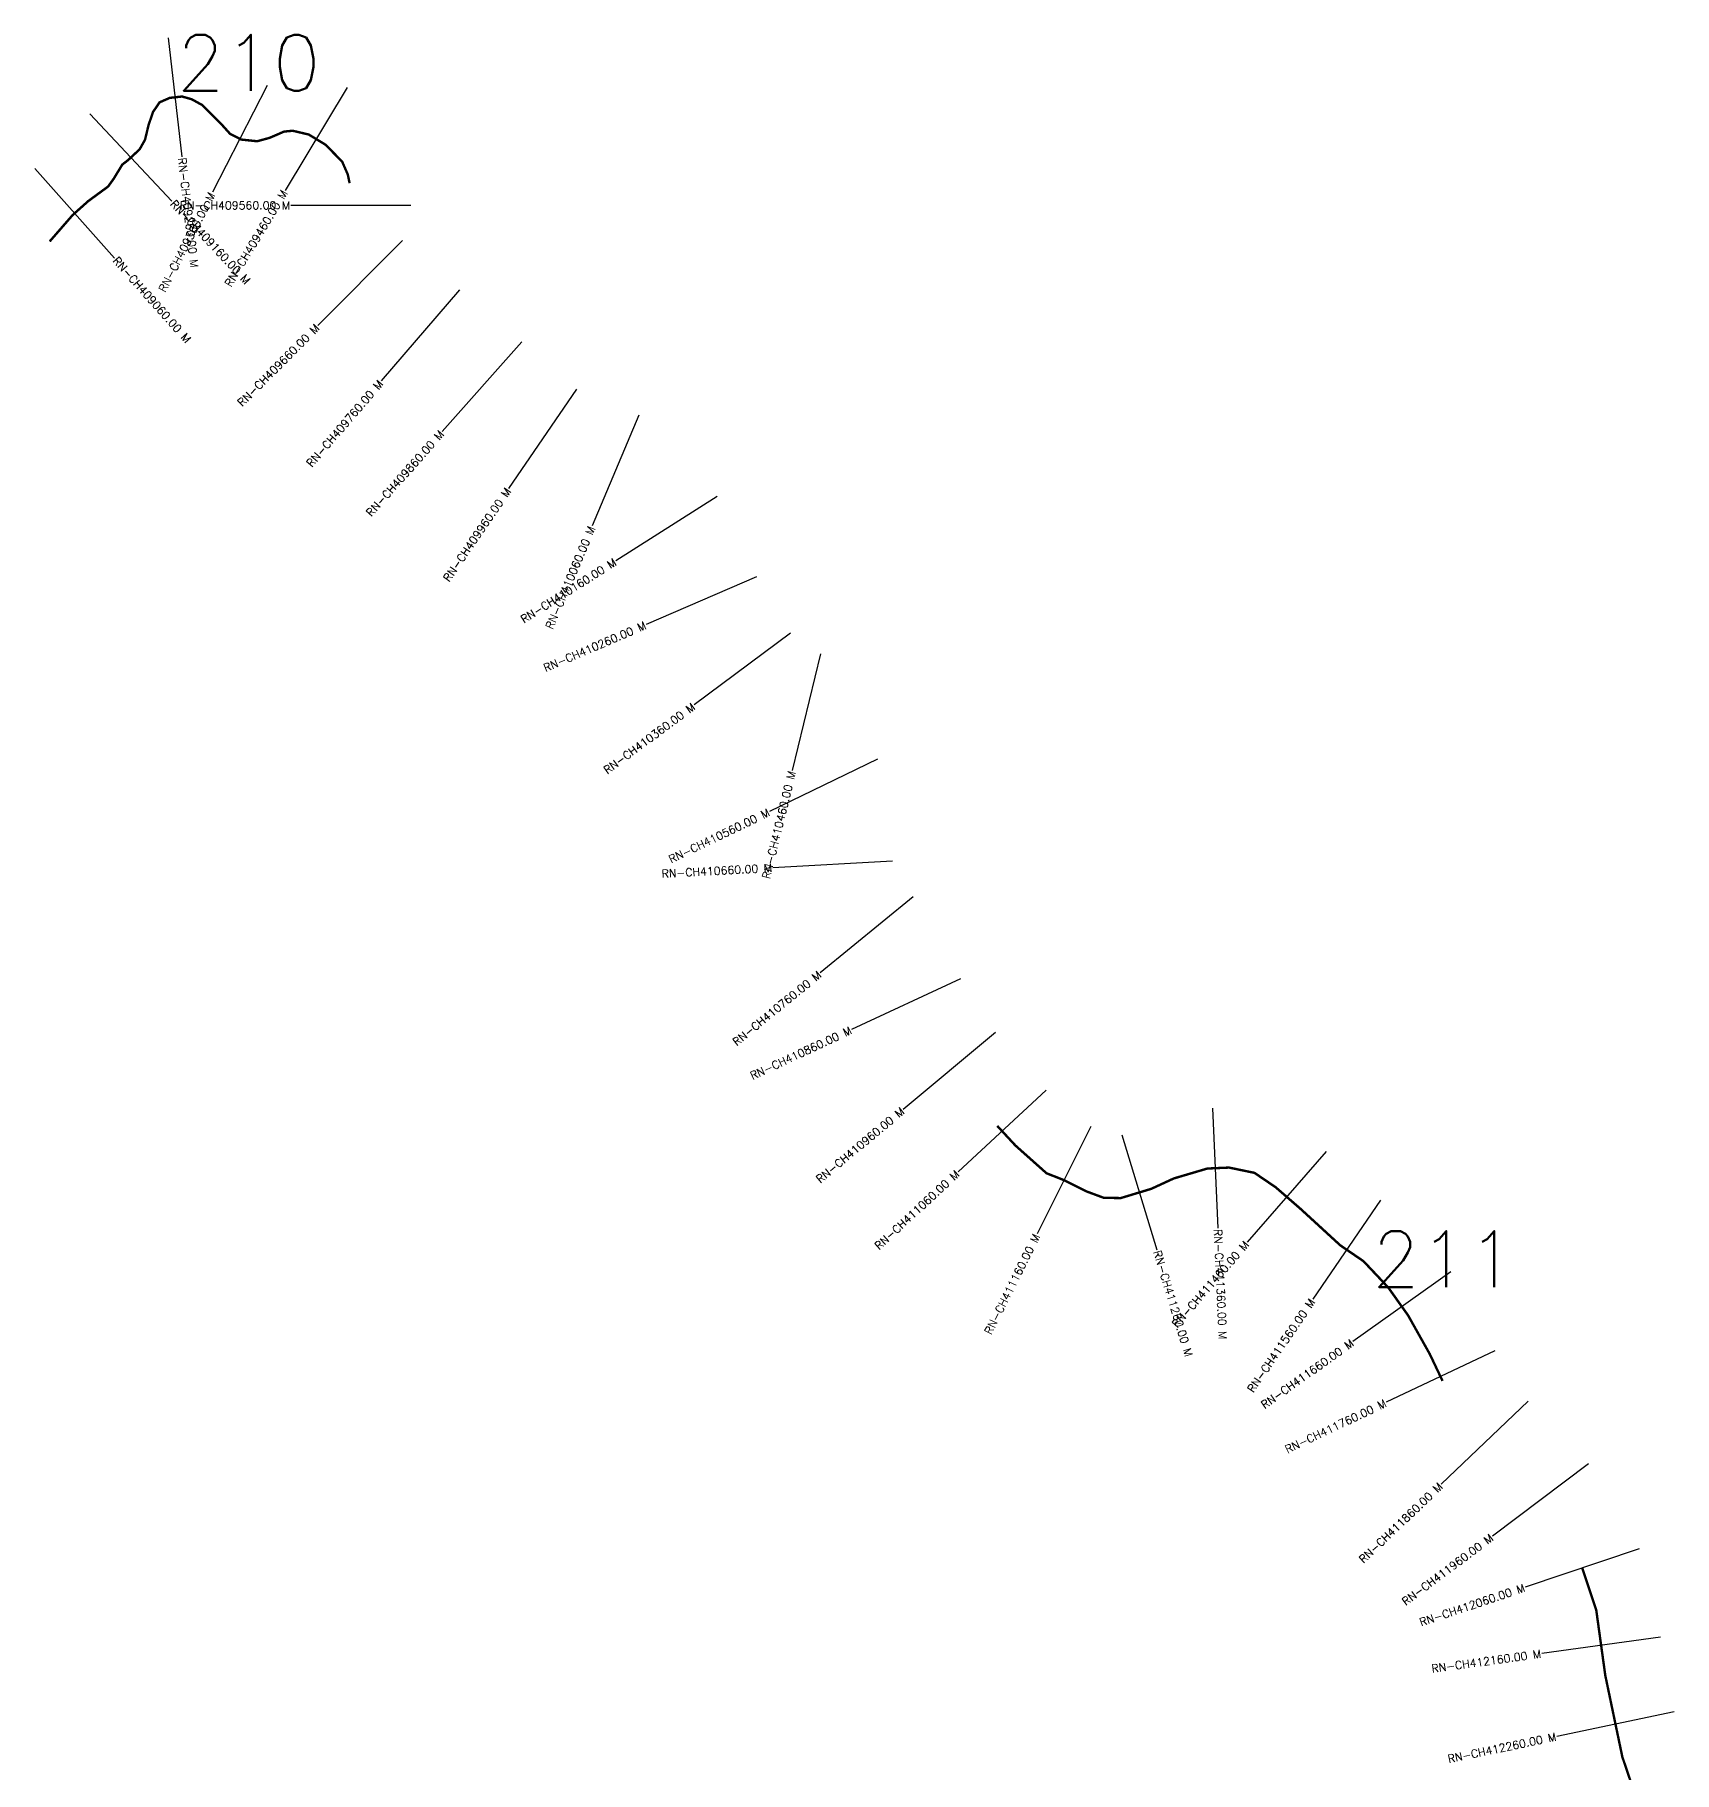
# Model space of a CAD drawing. Header units: metres. Extents: x 303225 to 310226, y 1933132 to 1940748.
# Drawn here: x 304566 to 306615, y 1937157 to 1939328 of the extents above; entities that cross this region are included whole.
import ezdxf
from ezdxf.enums import TextEntityAlignment as Align

# ---------------------------------------------------------------- set-up
doc = ezdxf.new("R2010")
doc.units = ezdxf.units.M
for name, color, linetype in [('CS', 134, 'Continuous'), ('CSMark', 6, 'Continuous'), ('NATURALLY PROTECTED', 3, 'Continuous')]:
    doc.layers.add(name, color=color, linetype=linetype)
doc.styles.get("Standard").update_dxf_attribs({"font": 'simplex.shx'})

msp = doc.modelspace()

# ---------------------------------------------------------------- linework, layer by layer
at = {"layer": 'CS'}
for p, q in [((304733.3, 1939324.2), (304750.3, 1939175.2)), ((304733.3, 1939324.2), (304750.3, 1939175.2)), ((304856.8, 1939264.6), (304788.4, 1939131.1)), ((304856.8, 1939264.6), (304788.4, 1939131.1)), ((304956.7, 1939261.9), (304879.2, 1939133.4)), ((304956.7, 1939261.9), (304879.2, 1939133.4)), ((304635.1, 1939229.1), (304737.9, 1939119.8)), ((304635.1, 1939229.1), (304737.9, 1939119.8)), ((304566.5, 1939160.9), (304666.3, 1939048.9)), ((304566.5, 1939160.9), (304666.3, 1939048.9)), ((305036.5, 1939114.7), (304886.5, 1939114.7)), ((305036.5, 1939114.7), (304886.5, 1939114.7)), ((305026.1, 1939071), (304920.3, 1938964.6)), ((305026.1, 1939071), (304920.3, 1938964.6)), ((305097.4, 1939009), (304999.5, 1938895.3)), ((305097.4, 1939009), (304999.5, 1938895.3)), ((305175.2, 1938944.4), (305075.6, 1938832.3)), ((305175.2, 1938944.4), (305075.6, 1938832.3)), ((305243.3, 1938884.9), (305158.6, 1938761.1)), ((305243.3, 1938884.9), (305158.6, 1938761.1)), ((305321.3, 1938852.4), (305263, 1938714.2)), ((305321.3, 1938852.4), (305263, 1938714.2)), ((305419.3, 1938750.8), (305292.5, 1938670.6)), ((305419.3, 1938750.8), (305292.5, 1938670.6)), ((305468.3, 1938650.5), (305330.5, 1938591.1)), ((305468.3, 1938650.5), (305330.5, 1938591.1)), ((305511, 1938580.1), (305390.6, 1938490.6)), ((305511, 1938580.1), (305390.6, 1938490.6)), ((305548.4, 1938554.5), (305512.9, 1938408.7)), ((305548.4, 1938554.5), (305512.9, 1938408.7)), ((305619.7, 1938422.8), (305484.7, 1938357.5)), ((305619.7, 1938422.8), (305484.7, 1938357.5)), ((305638.4, 1938295.2), (305488.6, 1938287.1)), ((305638.4, 1938295.2), (305488.6, 1938287.1)), ((305664, 1938250.9), (305548, 1938155.9)), ((305664, 1938250.9), (305548, 1938155.9)), ((305723.2, 1938148.5), (305587.2, 1938085.2)), ((305723.2, 1938148.5), (305587.2, 1938085.2)), ((305766.9, 1938081.4), (305651.7, 1937985.3)), ((305766.9, 1938081.4), (305651.7, 1937985.3)), ((305830.2, 1938009.1), (305720.2, 1937907.2)), ((305830.2, 1938009.1), (305720.2, 1937907.2)), ((306038, 1937986.8), (306044.8, 1937836.9)), ((306038, 1937986.8), (306044.8, 1937836.9)), ((305885.9, 1937964), (305819, 1937829.7)), ((305885.9, 1937964), (305819, 1937829.7)), ((305924.9, 1937953.3), (305968.5, 1937809.8)), ((305924.9, 1937953.3), (305968.5, 1937809.8)), ((306180, 1937932.7), (306081.5, 1937819.6)), ((306180, 1937932.7), (306081.5, 1937819.6)), ((306247.9, 1937872), (306163.4, 1937748.1)), ((306247.9, 1937872), (306163.4, 1937748.1)), ((306335.8, 1937782.4), (306213.6, 1937695.4)), ((306335.8, 1937782.4), (306213.6, 1937695.4)), ((306390.7, 1937683.6), (306255.2, 1937619.3)), ((306390.7, 1937683.6), (306255.2, 1937619.3)), ((306432.4, 1937620.7), (306324, 1937517.1)), ((306432.4, 1937620.7), (306324, 1937517.1)), ((306507.8, 1937542.3), (306387.8, 1937452.3)), ((306507.8, 1937542.3), (306387.8, 1937452.3)), ((306571.1, 1937436.2), (306428.9, 1937388.5)), ((306571.1, 1937436.2), (306428.9, 1937388.5)), ((306598, 1937325.9), (306449.5, 1937305.4)), ((306598, 1937325.9), (306449.5, 1937305.4)), ((306615.1, 1937232.7), (306468.3, 1937202)), ((306615.1, 1937232.7), (306468.3, 1937202))]:
    msp.add_line(p, q, dxfattribs=at)
at = {"layer": 'NATURALLY PROTECTED', "const_width": 3, "flags": 128}
for points in [[(304585, 1939069.8), (304585.7, 1939070.3), (304614, 1939102.8), (304633.4, 1939120.1), (304658.1, 1939138.2), (304665.3, 1939148.2), (304675.8, 1939165.6), (304683.3, 1939171.4), (304697.6, 1939184.8), (304704.3, 1939196.8), (304708.7, 1939215.2), (304714.3, 1939231.4), (304722.4, 1939243.4), (304735.2, 1939249), (304750.5, 1939250.7), (304762.5, 1939247.3), (304776, 1939239.9), (304798.8, 1939217.1), (304810.5, 1939204.1), (304824.5, 1939196.9), (304844.4, 1939194.8), (304859.8, 1939199), (304878.1, 1939206.9), (304888.8, 1939207.9), (304908.8, 1939203.2), (304929.9, 1939190.4), (304950.6, 1939169.3), (304957.6, 1939153.3), (304959.9, 1939142.4)], [(305769.1, 1937964.7), (305791.9, 1937940.1), (305830.7, 1937905.5), (305851.5, 1937897.3), (305880.1, 1937883), (305902.3, 1937874.8), (305923.5, 1937874.5), (305961.5, 1937886), (305989.7, 1937899), (306031.7, 1937911.4), (306058.7, 1937912.6), (306090.5, 1937906), (306116.9, 1937888.1), (306148, 1937861.1), (306197.7, 1937815.5), (306226.8, 1937795.6), (306257.6, 1937762.9), (306282.5, 1937727.9), (306309.6, 1937679.6), (306325.5, 1937646.1)], [(306500.2, 1937411.8), (306517.6, 1937359.8), (306528.9, 1937278.1), (306550.2, 1937176.3), (306582.1, 1937082.3)]]:
    msp.add_lwpolyline(points, dxfattribs=at)

# ---------------------------------------------------------------- texts
at = {"char_height": 70, "attachment_point": 1}
for s, insert in [('210', (304743.6, 1939327.9)), ('211', (306237.2, 1937833.3))]:
    msp.add_mtext_dynamic_manual_height_columns(s, width=95.172, gutter_width=1, heights=[0], dxfattribs=dict(at, insert=insert))
at = {"layer": 'CSMark'}
for s, rotation, p in [('RN-CH409260.00 M', 276.5087, (304750.4, 1939174.2)), ('RN-CH409260.00 M', 276.5087, (304750.4, 1939174.2)), ('RN-CH409160.00 M', 313.2467, (304738.6, 1939119.1)), ('RN-CH409160.00 M', 313.2467, (304738.6, 1939119.1)), ('RN-CH409060.00 M', 311.7117, (304666.9, 1939048.2)), ('RN-CH409060.00 M', 311.7117, (304666.9, 1939048.2)), ('RN-CH411360.00 M', 272.6006, (306044.8, 1937835.9)), ('RN-CH411360.00 M', 272.6006, (306044.8, 1937835.9)), ('RN-CH411260.00 M', 286.9072, (305968.8, 1937808.8)), ('RN-CH411260.00 M', 286.9072, (305968.8, 1937808.8))]:
    msp.add_text(s, height=10, rotation=rotation, dxfattribs=at).set_placement(p, align=Align.MIDDLE_LEFT)
for s, rotation, p in [('RN-CH409360.00 M', 62.8805, (304788, 1939130.2)), ('RN-CH409360.00 M', 62.8805, (304788, 1939130.2)), ('RN-CH409460.00 M', 58.9128, (304878.7, 1939132.6)), ('RN-CH409460.00 M', 58.9128, (304878.7, 1939132.6)), ('RN-CH409660.00 M', 45.152, (304919.6, 1938963.9)), ('RN-CH409660.00 M', 45.152, (304919.6, 1938963.9)), ('RN-CH409760.00 M', 49.2597, (304998.9, 1938894.5)), ('RN-CH409760.00 M', 49.2597, (304998.9, 1938894.5)), ('RN-CH409860.00 M', 48.4031, (305075, 1938831.5)), ('RN-CH409860.00 M', 48.4031, (305075, 1938831.5)), ('RN-CH409960.00 M', 55.6355, (305158.1, 1938760.3)), ('RN-CH409960.00 M', 55.6355, (305158.1, 1938760.3)), ('RN-CH410060.00 M', 67.1317, (305262.6, 1938713.3)), ('RN-CH410060.00 M', 67.1317, (305262.6, 1938713.3)), ('RN-CH410160.00 M', 32.2915, (305291.7, 1938670.1)), ('RN-CH410160.00 M', 32.2915, (305291.7, 1938670.1)), ('RN-CH410260.00 M', 23.318, (305329.6, 1938590.7)), ('RN-CH410260.00 M', 23.318, (305329.6, 1938590.7)), ('RN-CH410360.00 M', 36.647, (305389.8, 1938490)), ('RN-CH410360.00 M', 36.647, (305389.8, 1938490)), ('RN-CH410460.00 M', 76.3017, (305512.7, 1938407.7)), ('RN-CH410460.00 M', 76.3017, (305512.7, 1938407.7)), ('RN-CH410560.00 M', 25.8187, (305483.8, 1938357.1)), ('RN-CH410560.00 M', 25.8187, (305483.8, 1938357.1)), ('RN-CH410660.00 M', 3.0826, (305487.6, 1938287.1)), ('RN-CH410660.00 M', 3.0826, (305487.6, 1938287.1)), ('RN-CH410760.00 M', 39.3133, (305547.2, 1938155.3)), ('RN-CH410760.00 M', 39.3133, (305547.2, 1938155.3)), ('RN-CH410860.00 M', 24.9682, (305586.3, 1938084.8)), ('RN-CH410860.00 M', 24.9682, (305586.3, 1938084.8)), ('RN-CH410960.00 M', 39.8233, (305650.9, 1937984.7)), ('RN-CH410960.00 M', 39.8233, (305650.9, 1937984.7)), ('RN-CH411060.00 M', 42.8243, (305719.4, 1937906.5)), ('RN-CH411060.00 M', 42.8243, (305719.4, 1937906.5)), ('RN-CH411160.00 M', 63.5251, (305818.6, 1937828.8)), ('RN-CH411160.00 M', 63.5251, (305818.6, 1937828.8)), ('RN-CH411460.00 M', 48.9555, (306080.8, 1937818.8)), ('RN-CH411460.00 M', 48.9555, (306080.8, 1937818.8)), ('RN-CH411560.00 M', 55.6955, (306162.8, 1937747.3)), ('RN-CH411560.00 M', 55.6955, (306162.8, 1937747.3)), ('RN-CH411660.00 M', 35.4673, (306212.8, 1937694.8)), ('RN-CH411660.00 M', 35.4673, (306212.8, 1937694.8)), ('RN-CH411760.00 M', 25.3777, (306254.3, 1937618.9)), ('RN-CH411760.00 M', 25.3777, (306254.3, 1937618.9)), ('RN-CH411860.00 M', 43.7035, (306323.2, 1937516.4)), ('RN-CH411860.00 M', 43.7035, (306323.2, 1937516.4)), ('RN-CH411960.00 M', 36.9065, (306387, 1937451.7)), ('RN-CH411960.00 M', 36.9065, (306387, 1937451.7)), ('RN-CH412060.00 M', 18.5795, (306428, 1937388.1)), ('RN-CH412060.00 M', 18.5795, (306428, 1937388.1)), ('RN-CH412160.00 M', 7.8723, (306448.5, 1937305.3)), ('RN-CH412160.00 M', 7.8723, (306448.5, 1937305.3)), ('RN-CH412260.00 M', 11.8198, (306467.3, 1937201.8)), ('RN-CH412260.00 M', 11.8198, (306467.3, 1937201.8))]:
    msp.add_text(s, height=10, rotation=rotation, dxfattribs=at).set_placement(p, align=Align.MIDDLE_RIGHT)
msp.add_text('RN-CH409560.00 M', height=10, dxfattribs=at).set_placement((304885.5, 1939114.7), align=Align.MIDDLE_RIGHT)
msp.add_text('RN-CH409560.00 M', height=10, dxfattribs=at).set_placement((304885.5, 1939114.7), align=Align.MIDDLE_RIGHT)

doc.saveas('drawing.dxf')
